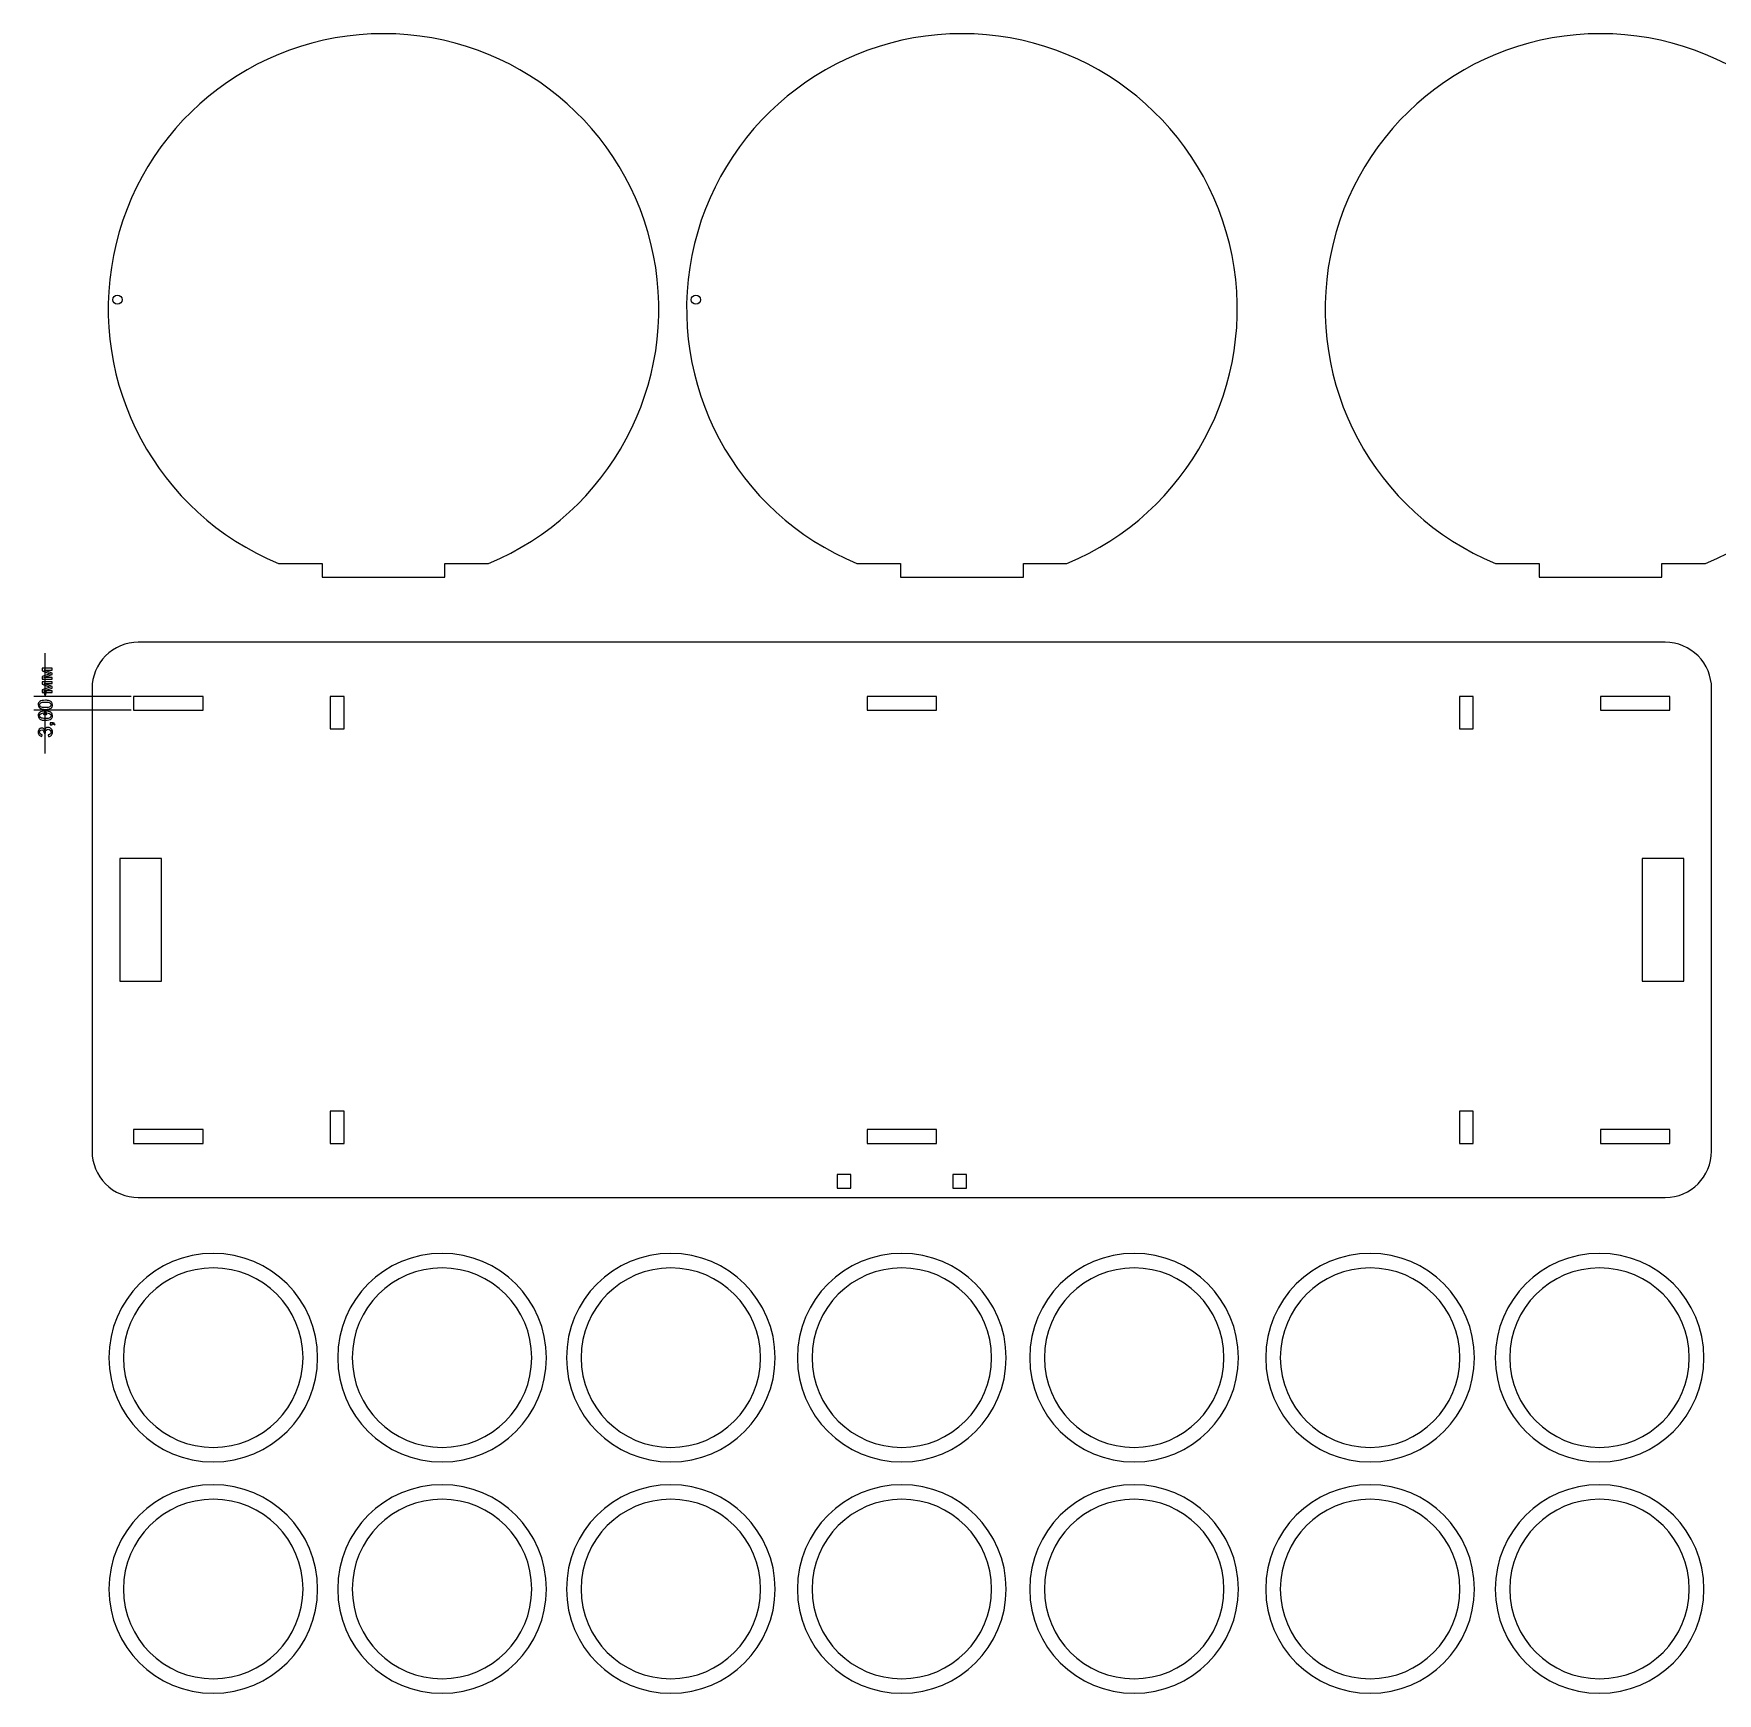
# Model space of a CAD drawing. Header units: millimetres. Extents: x -366 to 353, y -421 to 421.
# Drawn here: x -365.5 to -1.7, y 60.2 to 419 of the extents above; entities that cross this region are included whole.
import ezdxf

# ---------------------------------------------------------------- set-up
doc = ezdxf.new("R2010")
doc.units = ezdxf.units.MM
doc.header["$MEASUREMENT"] = 0
doc.layers.add('layer 1', color=7, linetype='Continuous')

msp = doc.modelspace()

# ---------------------------------------------------------------- linework, layer by layer
at = {"layer": 'layer 1', "color": 5, "lineweight": 9}
for points, knots in [([(-267.2314, 304.452), (-240.9791, 315.2866), (-226.0436, 343.1643), (-231.5664, 371.0224), (-231.5664, 371.0224), (-237.0891, 398.8805), (-261.5301, 418.9519), (-289.9304, 418.952), (-289.9304, 418.952), (-318.3306, 418.9521), (-342.7718, 398.8808), (-348.2946, 371.0227), (-348.2946, 371.0227), (-353.8175, 343.1646), (-338.8822, 315.2869), (-312.6299, 304.4521)], [0, 0, 0, 0, 0.2, 0.2, 0.2, 0.2, 0.4, 0.4, 0.4, 0.4, 0.6, 0.6, 0.6, 0.6, 1, 1, 1, 1]), ([(-142.2314, 304.452), (-115.9791, 315.2866), (-101.0436, 343.1643), (-106.5664, 371.0224), (-106.5664, 371.0224), (-112.0891, 398.8805), (-136.5301, 418.9519), (-164.9304, 418.952), (-164.9304, 418.952), (-193.3306, 418.9521), (-217.7718, 398.8808), (-223.2946, 371.0227), (-223.2946, 371.0227), (-228.8175, 343.1646), (-213.8822, 315.2869), (-187.6299, 304.4521)], [0, 0, 0, 0, 0.2, 0.2, 0.2, 0.2, 0.4, 0.4, 0.4, 0.4, 0.6, 0.6, 0.6, 0.6, 1, 1, 1, 1]), ([(-4.2314, 304.452), (22.0209, 315.2866), (36.9564, 343.1643), (31.4336, 371.0224), (31.4336, 371.0224), (25.9109, 398.8805), (1.4699, 418.9519), (-26.9304, 418.952), (-26.9304, 418.952), (-55.3306, 418.9521), (-79.7718, 398.8808), (-85.2946, 371.0227), (-85.2946, 371.0227), (-90.8175, 343.1646), (-75.8822, 315.2869), (-49.6299, 304.4521)], [0, 0, 0, 0, 0.2, 0.2, 0.2, 0.2, 0.4, 0.4, 0.4, 0.4, 0.6, 0.6, 0.6, 0.6, 1, 1, 1, 1]), ([(-346.4305, 361.452), (-346.4305, 362.0043), (-346.8782, 362.452), (-347.4305, 362.452), (-347.4305, 362.452), (-347.9828, 362.452), (-348.4305, 362.0043), (-348.4305, 361.452), (-348.4305, 361.452), (-348.4305, 360.8997), (-347.9828, 360.452), (-347.4305, 360.452), (-347.4305, 360.452), (-346.8782, 360.452), (-346.4305, 360.8997), (-346.4305, 361.452)], [0, 0, 0, 0, 0.2, 0.2, 0.2, 0.2, 0.4, 0.4, 0.4, 0.4, 0.6, 0.6, 0.6, 0.6, 1, 1, 1, 1]), ([(-221.4305, 361.452), (-221.4305, 362.0043), (-221.8782, 362.452), (-222.4305, 362.452), (-222.4305, 362.452), (-222.9828, 362.452), (-223.4305, 362.0043), (-223.4305, 361.452), (-223.4305, 361.452), (-223.4305, 360.8997), (-222.9828, 360.452), (-222.4305, 360.452), (-222.4305, 360.452), (-221.8782, 360.452), (-221.4305, 360.8997), (-221.4305, 361.452)], [0, 0, 0, 0, 0.2, 0.2, 0.2, 0.2, 0.4, 0.4, 0.4, 0.4, 0.6, 0.6, 0.6, 0.6, 1, 1, 1, 1]), ([(-342.9305, 287.4089), (-345.5827, 287.4089), (-348.1262, 286.3553), (-350.0016, 284.48), (-350.0016, 284.48), (-351.877, 282.6046), (-352.9305, 280.0611), (-352.9305, 277.4089)], [0, 0, 0, 0, 0.33333333, 0.33333333, 0.33333333, 0.33333333, 1, 1, 1, 1]), ([(-2.9305, 277.4089), (-2.9305, 280.0611), (-3.9841, 282.6046), (-5.8595, 284.48), (-5.8595, 284.48), (-7.7348, 286.3553), (-10.2784, 287.4089), (-12.9305, 287.4089)], [0, 0, 0, 0, 0.33333333, 0.33333333, 0.33333333, 0.33333333, 1, 1, 1, 1]), ([(-352.9305, 177.4089), (-352.9305, 174.7567), (-351.877, 172.2132), (-350.0016, 170.3378), (-350.0016, 170.3378), (-348.1262, 168.4625), (-345.5827, 167.4089), (-342.9305, 167.4089)], [0, 0, 0, 0, 0.33333333, 0.33333333, 0.33333333, 0.33333333, 1, 1, 1, 1]), ([(-304.1799, 132.7827), (-304.1799, 145.2357), (-314.2749, 155.3307), (-326.7278, 155.3308), (-326.7278, 155.3308), (-339.1808, 155.3308), (-349.2759, 145.2357), (-349.2759, 132.7828), (-349.2759, 132.7828), (-349.2759, 120.3299), (-339.1809, 110.2348), (-326.728, 110.2347), (-326.728, 110.2347), (-314.275, 110.2347), (-304.1799, 120.3297), (-304.1799, 132.7826)], [0, 0, 0, 0, 0.2, 0.2, 0.2, 0.2, 0.4, 0.4, 0.4, 0.4, 0.6, 0.6, 0.6, 0.6, 1, 1, 1, 1]), ([(-254.7414, 132.7827), (-254.7414, 145.2357), (-264.8365, 155.3307), (-277.2894, 155.3308), (-277.2894, 155.3308), (-289.7423, 155.3308), (-299.8374, 145.2357), (-299.8375, 132.7828), (-299.8375, 132.7828), (-299.8375, 120.3299), (-289.7424, 110.2348), (-277.2895, 110.2347), (-277.2895, 110.2347), (-264.8366, 110.2347), (-254.7415, 120.3297), (-254.7414, 132.7826)], [0, 0, 0, 0, 0.2, 0.2, 0.2, 0.2, 0.4, 0.4, 0.4, 0.4, 0.6, 0.6, 0.6, 0.6, 1, 1, 1, 1]), ([(-205.3018, 132.7827), (-205.3018, 145.2357), (-215.3968, 155.3307), (-227.8498, 155.3308), (-227.8498, 155.3308), (-240.3027, 155.3308), (-250.3978, 145.2357), (-250.3978, 132.7828), (-250.3978, 132.7828), (-250.3979, 120.3299), (-240.3028, 110.2348), (-227.8499, 110.2347), (-227.8499, 110.2347), (-215.397, 110.2347), (-205.3018, 120.3297), (-205.3018, 132.7826)], [0, 0, 0, 0, 0.2, 0.2, 0.2, 0.2, 0.4, 0.4, 0.4, 0.4, 0.6, 0.6, 0.6, 0.6, 1, 1, 1, 1]), ([(-155.3825, 132.7827), (-155.3825, 145.2357), (-165.4776, 155.3307), (-177.9305, 155.3308), (-177.9305, 155.3308), (-190.3834, 155.3308), (-200.4785, 145.2357), (-200.4785, 132.7828), (-200.4785, 132.7828), (-200.4786, 120.3299), (-190.3835, 110.2348), (-177.9306, 110.2347), (-177.9306, 110.2347), (-165.4777, 110.2347), (-155.3826, 120.3297), (-155.3825, 132.7826)], [0, 0, 0, 0, 0.2, 0.2, 0.2, 0.2, 0.4, 0.4, 0.4, 0.4, 0.6, 0.6, 0.6, 0.6, 1, 1, 1, 1]), ([(-105.1799, 132.7827), (-105.1799, 145.2357), (-115.2749, 155.3307), (-127.7278, 155.3308), (-127.7278, 155.3308), (-140.1808, 155.3308), (-150.2759, 145.2357), (-150.2759, 132.7828), (-150.2759, 132.7828), (-150.2759, 120.3299), (-140.1809, 110.2348), (-127.728, 110.2347), (-127.728, 110.2347), (-115.275, 110.2347), (-105.1799, 120.3297), (-105.1799, 132.7826)], [0, 0, 0, 0, 0.2, 0.2, 0.2, 0.2, 0.4, 0.4, 0.4, 0.4, 0.6, 0.6, 0.6, 0.6, 1, 1, 1, 1]), ([(-54.1799, 132.7827), (-54.1799, 145.2357), (-64.2749, 155.3307), (-76.7278, 155.3308), (-76.7278, 155.3308), (-89.1808, 155.3308), (-99.2759, 145.2357), (-99.2759, 132.7828), (-99.2759, 132.7828), (-99.2759, 120.3299), (-89.1809, 110.2348), (-76.728, 110.2347), (-76.728, 110.2347), (-64.275, 110.2347), (-54.1799, 120.3297), (-54.1799, 132.7826)], [0, 0, 0, 0, 0.2, 0.2, 0.2, 0.2, 0.4, 0.4, 0.4, 0.4, 0.6, 0.6, 0.6, 0.6, 1, 1, 1, 1]), ([(-4.5851, 132.7827), (-4.5851, 145.2357), (-14.6802, 155.3307), (-27.1331, 155.3308), (-27.1331, 155.3308), (-39.5861, 155.3308), (-49.6812, 145.2357), (-49.6812, 132.7828), (-49.6812, 132.7828), (-49.6812, 120.3299), (-39.5862, 110.2348), (-27.1333, 110.2347), (-27.1333, 110.2347), (-14.6803, 110.2347), (-4.5852, 120.3297), (-4.5851, 132.7826)], [0, 0, 0, 0, 0.2, 0.2, 0.2, 0.2, 0.4, 0.4, 0.4, 0.4, 0.6, 0.6, 0.6, 0.6, 1, 1, 1, 1]), ([(-307.3306, 132.7827), (-307.3306, 143.4955), (-316.0151, 152.18), (-326.7279, 152.18), (-326.7279, 152.18), (-337.4406, 152.18), (-346.1251, 143.4956), (-346.1251, 132.7828), (-346.1251, 132.7828), (-346.1251, 122.07), (-337.4407, 113.3855), (-326.728, 113.3855), (-326.728, 113.3855), (-316.0152, 113.3854), (-307.3307, 122.0698), (-307.3306, 132.7826)], [0, 0, 0, 0, 0.2, 0.2, 0.2, 0.2, 0.4, 0.4, 0.4, 0.4, 0.6, 0.6, 0.6, 0.6, 1, 1, 1, 1]), ([(-257.8922, 132.7827), (-257.8922, 143.4955), (-266.5766, 152.18), (-277.2894, 152.18), (-277.2894, 152.18), (-288.0022, 152.18), (-296.6866, 143.4956), (-296.6867, 132.7828), (-296.6867, 132.7828), (-296.6867, 122.07), (-288.0023, 113.3855), (-277.2895, 113.3855), (-277.2895, 113.3855), (-266.5767, 113.3854), (-257.8923, 122.0698), (-257.8922, 132.7826)], [0, 0, 0, 0, 0.2, 0.2, 0.2, 0.2, 0.4, 0.4, 0.4, 0.4, 0.6, 0.6, 0.6, 0.6, 1, 1, 1, 1]), ([(-208.4526, 132.7827), (-208.4526, 143.4955), (-217.137, 152.18), (-227.8498, 152.18), (-227.8498, 152.18), (-238.5626, 152.18), (-247.247, 143.4956), (-247.247, 132.7828), (-247.247, 132.7828), (-247.2471, 122.07), (-238.5627, 113.3855), (-227.8499, 113.3855), (-227.8499, 113.3855), (-217.1371, 113.3854), (-208.4526, 122.0698), (-208.4526, 132.7826)], [0, 0, 0, 0, 0.2, 0.2, 0.2, 0.2, 0.4, 0.4, 0.4, 0.4, 0.6, 0.6, 0.6, 0.6, 1, 1, 1, 1]), ([(-158.5333, 132.7827), (-158.5333, 143.4955), (-167.2177, 152.18), (-177.9305, 152.18), (-177.9305, 152.18), (-188.6433, 152.18), (-197.3277, 143.4956), (-197.3278, 132.7828), (-197.3278, 132.7828), (-197.3278, 122.07), (-188.6434, 113.3855), (-177.9306, 113.3855), (-177.9306, 113.3855), (-167.2178, 113.3854), (-158.5333, 122.0698), (-158.5333, 132.7826)], [0, 0, 0, 0, 0.2, 0.2, 0.2, 0.2, 0.4, 0.4, 0.4, 0.4, 0.6, 0.6, 0.6, 0.6, 1, 1, 1, 1]), ([(-108.3306, 132.7827), (-108.3306, 143.4955), (-117.0151, 152.18), (-127.7279, 152.18), (-127.7279, 152.18), (-138.4406, 152.18), (-147.1251, 143.4956), (-147.1251, 132.7828), (-147.1251, 132.7828), (-147.1251, 122.07), (-138.4407, 113.3855), (-127.728, 113.3855), (-127.728, 113.3855), (-117.0152, 113.3854), (-108.3307, 122.0698), (-108.3306, 132.7826)], [0, 0, 0, 0, 0.2, 0.2, 0.2, 0.2, 0.4, 0.4, 0.4, 0.4, 0.6, 0.6, 0.6, 0.6, 1, 1, 1, 1]), ([(-57.3306, 132.7827), (-57.3306, 143.4955), (-66.0151, 152.18), (-76.7279, 152.18), (-76.7279, 152.18), (-87.4406, 152.18), (-96.1251, 143.4956), (-96.1251, 132.7828), (-96.1251, 132.7828), (-96.1251, 122.07), (-87.4407, 113.3855), (-76.728, 113.3855), (-76.728, 113.3855), (-66.0152, 113.3854), (-57.3307, 122.0698), (-57.3306, 132.7826)], [0, 0, 0, 0, 0.2, 0.2, 0.2, 0.2, 0.4, 0.4, 0.4, 0.4, 0.6, 0.6, 0.6, 0.6, 1, 1, 1, 1]), ([(-7.7359, 132.7827), (-7.7359, 143.4955), (-16.4204, 152.18), (-27.1331, 152.18), (-27.1331, 152.18), (-37.8459, 152.18), (-46.5304, 143.4956), (-46.5304, 132.7828), (-46.5304, 132.7828), (-46.5304, 122.07), (-37.846, 113.3855), (-27.1332, 113.3855), (-27.1332, 113.3855), (-16.4205, 113.3854), (-7.736, 122.0698), (-7.7359, 132.7826)], [0, 0, 0, 0, 0.2, 0.2, 0.2, 0.2, 0.4, 0.4, 0.4, 0.4, 0.6, 0.6, 0.6, 0.6, 1, 1, 1, 1]), ([(-304.1799, 82.7827), (-304.1799, 95.2357), (-314.2749, 105.3307), (-326.7278, 105.3308), (-326.7278, 105.3308), (-339.1808, 105.3308), (-349.2759, 95.2357), (-349.2759, 82.7828), (-349.2759, 82.7828), (-349.2759, 70.3299), (-339.1809, 60.2348), (-326.728, 60.2347), (-326.728, 60.2347), (-314.275, 60.2347), (-304.1799, 70.3297), (-304.1799, 82.7826)], [0, 0, 0, 0, 0.2, 0.2, 0.2, 0.2, 0.4, 0.4, 0.4, 0.4, 0.6, 0.6, 0.6, 0.6, 1, 1, 1, 1]), ([(-307.3306, 82.7827), (-307.3306, 93.4955), (-316.0151, 102.18), (-326.7279, 102.18), (-326.7279, 102.18), (-337.4406, 102.18), (-346.1251, 93.4956), (-346.1251, 82.7828), (-346.1251, 82.7828), (-346.1251, 72.07), (-337.4407, 63.3855), (-326.728, 63.3855), (-326.728, 63.3855), (-316.0152, 63.3854), (-307.3307, 72.0698), (-307.3306, 82.7826)], [0, 0, 0, 0, 0.2, 0.2, 0.2, 0.2, 0.4, 0.4, 0.4, 0.4, 0.6, 0.6, 0.6, 0.6, 1, 1, 1, 1]), ([(-254.7414, 82.7827), (-254.7414, 95.2357), (-264.8365, 105.3307), (-277.2894, 105.3308), (-277.2894, 105.3308), (-289.7423, 105.3308), (-299.8374, 95.2357), (-299.8375, 82.7828), (-299.8375, 82.7828), (-299.8375, 70.3299), (-289.7424, 60.2348), (-277.2895, 60.2347), (-277.2895, 60.2347), (-264.8366, 60.2347), (-254.7415, 70.3297), (-254.7414, 82.7826)], [0, 0, 0, 0, 0.2, 0.2, 0.2, 0.2, 0.4, 0.4, 0.4, 0.4, 0.6, 0.6, 0.6, 0.6, 1, 1, 1, 1]), ([(-257.8922, 82.7827), (-257.8922, 93.4955), (-266.5766, 102.18), (-277.2894, 102.18), (-277.2894, 102.18), (-288.0022, 102.18), (-296.6866, 93.4956), (-296.6867, 82.7828), (-296.6867, 82.7828), (-296.6867, 72.07), (-288.0023, 63.3855), (-277.2895, 63.3855), (-277.2895, 63.3855), (-266.5767, 63.3854), (-257.8923, 72.0698), (-257.8922, 82.7826)], [0, 0, 0, 0, 0.2, 0.2, 0.2, 0.2, 0.4, 0.4, 0.4, 0.4, 0.6, 0.6, 0.6, 0.6, 1, 1, 1, 1]), ([(-205.3018, 82.7827), (-205.3018, 95.2357), (-215.3968, 105.3307), (-227.8498, 105.3308), (-227.8498, 105.3308), (-240.3027, 105.3308), (-250.3978, 95.2357), (-250.3978, 82.7828), (-250.3978, 82.7828), (-250.3979, 70.3299), (-240.3028, 60.2348), (-227.8499, 60.2347), (-227.8499, 60.2347), (-215.397, 60.2347), (-205.3018, 70.3297), (-205.3018, 82.7826)], [0, 0, 0, 0, 0.2, 0.2, 0.2, 0.2, 0.4, 0.4, 0.4, 0.4, 0.6, 0.6, 0.6, 0.6, 1, 1, 1, 1]), ([(-208.4526, 82.7827), (-208.4526, 93.4955), (-217.137, 102.18), (-227.8498, 102.18), (-227.8498, 102.18), (-238.5626, 102.18), (-247.247, 93.4956), (-247.247, 82.7828), (-247.247, 82.7828), (-247.2471, 72.07), (-238.5627, 63.3855), (-227.8499, 63.3855), (-227.8499, 63.3855), (-217.1371, 63.3854), (-208.4526, 72.0698), (-208.4526, 82.7826)], [0, 0, 0, 0, 0.2, 0.2, 0.2, 0.2, 0.4, 0.4, 0.4, 0.4, 0.6, 0.6, 0.6, 0.6, 1, 1, 1, 1]), ([(-155.3825, 82.7827), (-155.3825, 95.2357), (-165.4776, 105.3307), (-177.9305, 105.3308), (-177.9305, 105.3308), (-190.3834, 105.3308), (-200.4785, 95.2357), (-200.4785, 82.7828), (-200.4785, 82.7828), (-200.4786, 70.3299), (-190.3835, 60.2348), (-177.9306, 60.2347), (-177.9306, 60.2347), (-165.4777, 60.2347), (-155.3826, 70.3297), (-155.3825, 82.7826)], [0, 0, 0, 0, 0.2, 0.2, 0.2, 0.2, 0.4, 0.4, 0.4, 0.4, 0.6, 0.6, 0.6, 0.6, 1, 1, 1, 1]), ([(-158.5333, 82.7827), (-158.5333, 93.4955), (-167.2177, 102.18), (-177.9305, 102.18), (-177.9305, 102.18), (-188.6433, 102.18), (-197.3277, 93.4956), (-197.3278, 82.7828), (-197.3278, 82.7828), (-197.3278, 72.07), (-188.6434, 63.3855), (-177.9306, 63.3855), (-177.9306, 63.3855), (-167.2178, 63.3854), (-158.5333, 72.0698), (-158.5333, 82.7826)], [0, 0, 0, 0, 0.2, 0.2, 0.2, 0.2, 0.4, 0.4, 0.4, 0.4, 0.6, 0.6, 0.6, 0.6, 1, 1, 1, 1]), ([(-105.1799, 82.7827), (-105.1799, 95.2357), (-115.2749, 105.3307), (-127.7278, 105.3308), (-127.7278, 105.3308), (-140.1808, 105.3308), (-150.2759, 95.2357), (-150.2759, 82.7828), (-150.2759, 82.7828), (-150.2759, 70.3299), (-140.1809, 60.2348), (-127.728, 60.2347), (-127.728, 60.2347), (-115.275, 60.2347), (-105.1799, 70.3297), (-105.1799, 82.7826)], [0, 0, 0, 0, 0.2, 0.2, 0.2, 0.2, 0.4, 0.4, 0.4, 0.4, 0.6, 0.6, 0.6, 0.6, 1, 1, 1, 1]), ([(-108.3306, 82.7827), (-108.3306, 93.4955), (-117.0151, 102.18), (-127.7279, 102.18), (-127.7279, 102.18), (-138.4406, 102.18), (-147.1251, 93.4956), (-147.1251, 82.7828), (-147.1251, 82.7828), (-147.1251, 72.07), (-138.4407, 63.3855), (-127.728, 63.3855), (-127.728, 63.3855), (-117.0152, 63.3854), (-108.3307, 72.0698), (-108.3306, 82.7826)], [0, 0, 0, 0, 0.2, 0.2, 0.2, 0.2, 0.4, 0.4, 0.4, 0.4, 0.6, 0.6, 0.6, 0.6, 1, 1, 1, 1]), ([(-54.1799, 82.7827), (-54.1799, 95.2357), (-64.2749, 105.3307), (-76.7278, 105.3308), (-76.7278, 105.3308), (-89.1808, 105.3308), (-99.2759, 95.2357), (-99.2759, 82.7828), (-99.2759, 82.7828), (-99.2759, 70.3299), (-89.1809, 60.2348), (-76.728, 60.2347), (-76.728, 60.2347), (-64.275, 60.2347), (-54.1799, 70.3297), (-54.1799, 82.7826)], [0, 0, 0, 0, 0.2, 0.2, 0.2, 0.2, 0.4, 0.4, 0.4, 0.4, 0.6, 0.6, 0.6, 0.6, 1, 1, 1, 1]), ([(-57.3306, 82.7827), (-57.3306, 93.4955), (-66.0151, 102.18), (-76.7279, 102.18), (-76.7279, 102.18), (-87.4406, 102.18), (-96.1251, 93.4956), (-96.1251, 82.7828), (-96.1251, 82.7828), (-96.1251, 72.07), (-87.4407, 63.3855), (-76.728, 63.3855), (-76.728, 63.3855), (-66.0152, 63.3854), (-57.3307, 72.0698), (-57.3306, 82.7826)], [0, 0, 0, 0, 0.2, 0.2, 0.2, 0.2, 0.4, 0.4, 0.4, 0.4, 0.6, 0.6, 0.6, 0.6, 1, 1, 1, 1]), ([(-4.5851, 82.7827), (-4.5851, 95.2357), (-14.6802, 105.3307), (-27.1331, 105.3308), (-27.1331, 105.3308), (-39.5861, 105.3308), (-49.6812, 95.2357), (-49.6812, 82.7828), (-49.6812, 82.7828), (-49.6812, 70.3299), (-39.5862, 60.2348), (-27.1333, 60.2347), (-27.1333, 60.2347), (-14.6803, 60.2347), (-4.5852, 70.3297), (-4.5851, 82.7826)], [0, 0, 0, 0, 0.2, 0.2, 0.2, 0.2, 0.4, 0.4, 0.4, 0.4, 0.6, 0.6, 0.6, 0.6, 1, 1, 1, 1]), ([(-7.7359, 82.7827), (-7.7359, 93.4955), (-16.4204, 102.18), (-27.1331, 102.18), (-27.1331, 102.18), (-37.8459, 102.18), (-46.5304, 93.4956), (-46.5304, 82.7828), (-46.5304, 82.7828), (-46.5304, 72.07), (-37.846, 63.3855), (-27.1332, 63.3855), (-27.1332, 63.3855), (-16.4205, 63.3854), (-7.736, 72.0698), (-7.7359, 82.7826)], [0, 0, 0, 0, 0.2, 0.2, 0.2, 0.2, 0.4, 0.4, 0.4, 0.4, 0.6, 0.6, 0.6, 0.6, 1, 1, 1, 1])]:
    msp.add_open_spline(points, degree=3, knots=knots, dxfattribs=at)
for points in [[(-312.6296, 304.452), (-312.6296, 304.452), (-303.2064, 304.452), (-303.2064, 304.452)], [(-303.2064, 304.452), (-303.2064, 304.452), (-303.2064, 301.452), (-303.2064, 301.452)], [(-276.6546, 304.452), (-276.6546, 304.452), (-267.2314, 304.452), (-267.2314, 304.452)], [(-276.6546, 301.452), (-276.6546, 301.452), (-276.6546, 304.452), (-276.6546, 304.452)], [(-187.6296, 304.452), (-187.6296, 304.452), (-178.2064, 304.452), (-178.2064, 304.452)], [(-178.2064, 304.452), (-178.2064, 304.452), (-178.2064, 301.452), (-178.2064, 301.452)], [(-151.6546, 304.452), (-151.6546, 304.452), (-142.2314, 304.452), (-142.2314, 304.452)], [(-151.6546, 301.452), (-151.6546, 301.452), (-151.6546, 304.452), (-151.6546, 304.452)], [(-49.6296, 304.452), (-49.6296, 304.452), (-40.2064, 304.452), (-40.2064, 304.452)], [(-40.2064, 304.452), (-40.2064, 304.452), (-40.2064, 301.452), (-40.2064, 301.452)], [(-13.6546, 304.452), (-13.6546, 304.452), (-4.2314, 304.452), (-4.2314, 304.452)], [(-13.6546, 301.452), (-13.6546, 301.452), (-13.6546, 304.452), (-13.6546, 304.452)], [(-303.2064, 301.452), (-303.2064, 301.452), (-276.6546, 301.452), (-276.6546, 301.452)], [(-178.2064, 301.452), (-178.2064, 301.452), (-151.6546, 301.452), (-151.6546, 301.452)], [(-40.2064, 301.452), (-40.2064, 301.452), (-13.6546, 301.452), (-13.6546, 301.452)], [(-12.9305, 287.4089), (-12.9305, 287.4089), (-342.9305, 287.4089), (-342.9305, 287.4089)], [(-352.9305, 277.4089), (-352.9305, 277.4089), (-352.9305, 177.4089), (-352.9305, 177.4089)], [(-2.9305, 177.4089), (-2.9305, 177.4089), (-2.9305, 277.4089), (-2.9305, 277.4089)], [(-343.9305, 275.7203), (-343.9305, 275.7203), (-343.9305, 272.7203), (-343.9305, 272.7203)], [(-328.9305, 275.7203), (-328.9305, 275.7203), (-343.9305, 275.7203), (-343.9305, 275.7203)], [(-328.9305, 272.7203), (-328.9305, 272.7203), (-328.9305, 275.7203), (-328.9305, 275.7203)], [(-298.4305, 275.7203), (-298.4305, 275.7203), (-301.4305, 275.7203), (-301.4305, 275.7203)], [(-301.4305, 275.7203), (-301.4305, 275.7203), (-301.4305, 268.7203), (-301.4305, 268.7203)], [(-298.4305, 268.7203), (-298.4305, 268.7203), (-298.4305, 275.7203), (-298.4305, 275.7203)], [(-170.4305, 275.7203), (-170.4305, 275.7203), (-185.4305, 275.7203), (-185.4305, 275.7203)], [(-185.4305, 275.7203), (-185.4305, 275.7203), (-185.4305, 272.7203), (-185.4305, 272.7203)], [(-170.4305, 272.7203), (-170.4305, 272.7203), (-170.4305, 275.7203), (-170.4305, 275.7203)], [(-57.4305, 275.7203), (-57.4305, 275.7203), (-57.4305, 268.7203), (-57.4305, 268.7203)], [(-54.4305, 275.7203), (-54.4305, 275.7203), (-57.4305, 275.7203), (-57.4305, 275.7203)], [(-54.4305, 268.7203), (-54.4305, 268.7203), (-54.4305, 275.7203), (-54.4305, 275.7203)], [(-11.9305, 275.7203), (-11.9305, 275.7203), (-26.9305, 275.7203), (-26.9305, 275.7203)], [(-26.9305, 275.7203), (-26.9305, 275.7203), (-26.9305, 272.7203), (-26.9305, 272.7203)], [(-11.9305, 272.7203), (-11.9305, 272.7203), (-11.9305, 275.7203), (-11.9305, 275.7203)], [(-343.9305, 272.7203), (-343.9305, 272.7203), (-328.9305, 272.7203), (-328.9305, 272.7203)], [(-185.4305, 272.7203), (-185.4305, 272.7203), (-170.4305, 272.7203), (-170.4305, 272.7203)], [(-26.9305, 272.7203), (-26.9305, 272.7203), (-11.9305, 272.7203), (-11.9305, 272.7203)], [(-301.4305, 268.7203), (-301.4305, 268.7203), (-298.4305, 268.7203), (-298.4305, 268.7203)], [(-57.4305, 268.7203), (-57.4305, 268.7203), (-54.4305, 268.7203), (-54.4305, 268.7203)], [(-337.9305, 240.6848), (-337.9305, 240.6848), (-346.9305, 240.6848), (-346.9305, 240.6848)], [(-346.9305, 240.6848), (-346.9305, 240.6848), (-346.9305, 214.133), (-346.9305, 214.133)], [(-337.9305, 214.133), (-337.9305, 214.133), (-337.9305, 240.6848), (-337.9305, 240.6848)], [(-17.9305, 240.6848), (-17.9305, 240.6848), (-17.9305, 214.133), (-17.9305, 214.133)], [(-8.9305, 240.6848), (-8.9305, 240.6848), (-17.9305, 240.6848), (-17.9305, 240.6848)], [(-8.9305, 214.133), (-8.9305, 214.133), (-8.9305, 240.6848), (-8.9305, 240.6848)], [(-346.9305, 214.133), (-346.9305, 214.133), (-337.9305, 214.133), (-337.9305, 214.133)], [(-17.9305, 214.133), (-17.9305, 214.133), (-8.9305, 214.133), (-8.9305, 214.133)], [(-301.4305, 186.0975), (-301.4305, 186.0975), (-301.4305, 179.0975), (-301.4305, 179.0975)], [(-298.4305, 186.0975), (-298.4305, 186.0975), (-301.4305, 186.0975), (-301.4305, 186.0975)], [(-298.4305, 179.0975), (-298.4305, 179.0975), (-298.4305, 186.0975), (-298.4305, 186.0975)], [(-54.4305, 186.0975), (-54.4305, 186.0975), (-57.4305, 186.0975), (-57.4305, 186.0975)], [(-57.4305, 186.0975), (-57.4305, 186.0975), (-57.4305, 179.0975), (-57.4305, 179.0975)], [(-54.4305, 179.0975), (-54.4305, 179.0975), (-54.4305, 186.0975), (-54.4305, 186.0975)], [(-328.9305, 182.0975), (-328.9305, 182.0975), (-343.9305, 182.0975), (-343.9305, 182.0975)], [(-343.9305, 182.0975), (-343.9305, 182.0975), (-343.9305, 179.0975), (-343.9305, 179.0975)], [(-328.9305, 179.0975), (-328.9305, 179.0975), (-328.9305, 182.0975), (-328.9305, 182.0975)], [(-170.4305, 182.0975), (-170.4305, 182.0975), (-185.4305, 182.0975), (-185.4305, 182.0975)], [(-185.4305, 182.0975), (-185.4305, 182.0975), (-185.4305, 179.0975), (-185.4305, 179.0975)], [(-170.4305, 179.0975), (-170.4305, 179.0975), (-170.4305, 182.0975), (-170.4305, 182.0975)], [(-26.9305, 182.0975), (-26.9305, 182.0975), (-26.9305, 179.0975), (-26.9305, 179.0975)], [(-11.9305, 182.0975), (-11.9305, 182.0975), (-26.9305, 182.0975), (-26.9305, 182.0975)], [(-11.9305, 179.0975), (-11.9305, 179.0975), (-11.9305, 182.0975), (-11.9305, 182.0975)], [(-343.9305, 179.0975), (-343.9305, 179.0975), (-328.9305, 179.0975), (-328.9305, 179.0975)], [(-301.4305, 179.0975), (-301.4305, 179.0975), (-298.4305, 179.0975), (-298.4305, 179.0975)], [(-185.4305, 179.0975), (-185.4305, 179.0975), (-170.4305, 179.0975), (-170.4305, 179.0975)], [(-57.4305, 179.0975), (-57.4305, 179.0975), (-54.4305, 179.0975), (-54.4305, 179.0975)], [(-26.9305, 179.0975), (-26.9305, 179.0975), (-11.9305, 179.0975), (-11.9305, 179.0975)], [(-12.9305, 167.4089), (-7.4077, 167.4089), (-2.9306, 171.886), (-2.9305, 177.4088)], [(-191.9305, 172.4089), (-191.9305, 172.4089), (-191.9305, 169.4089), (-191.9305, 169.4089)], [(-188.9305, 172.4089), (-188.9305, 172.4089), (-191.9305, 172.4089), (-191.9305, 172.4089)], [(-188.9305, 169.4089), (-188.9305, 169.4089), (-188.9305, 172.4089), (-188.9305, 172.4089)], [(-163.9305, 172.4089), (-163.9305, 172.4089), (-166.9305, 172.4089), (-166.9305, 172.4089)], [(-166.9305, 172.4089), (-166.9305, 172.4089), (-166.9305, 169.4089), (-166.9305, 169.4089)], [(-163.9305, 169.4089), (-163.9305, 169.4089), (-163.9305, 172.4089), (-163.9305, 172.4089)], [(-342.9305, 167.4089), (-342.9305, 167.4089), (-12.9305, 167.4089), (-12.9305, 167.4089)], [(-191.9305, 169.4089), (-191.9305, 169.4089), (-188.9305, 169.4089), (-188.9305, 169.4089)], [(-166.9305, 169.4089), (-166.9305, 169.4089), (-163.9305, 169.4089), (-163.9305, 169.4089)]]:
    msp.add_open_spline(points, degree=3, dxfattribs=at)
at = {"layer": 'layer 1', "color": 155, "lineweight": 9}
for points in [[(-363.0384, 275.7203), (-363.0384, 275.7203), (-363.0384, 285.053), (-363.0384, 285.053)], [(-344.504, 275.7203), (-344.504, 275.7203), (-365.5384, 275.7203), (-365.5384, 275.7203)], [(-344.504, 272.7203), (-344.504, 272.7203), (-365.5384, 272.7203), (-365.5384, 272.7203)], [(-363.0384, 263.3876), (-363.0384, 263.3876), (-363.0384, 272.7203), (-363.0384, 272.7203)]]:
    msp.add_open_spline(points, degree=3, dxfattribs=at)
at = {"layer": 'layer 1', "color": 155}
for points, knots in [([(-363.7137, 279.4541), (-363.7137, 279.4541), (-363.7137, 280.027), (-363.7137, 280.027), (-363.7137, 280.027), (-363.7137, 280.027), (-361.9555, 280.6077), (-361.9555, 280.6077), (-361.9555, 280.6077), (-361.9555, 280.6077), (-363.7137, 281.2504), (-363.7137, 281.2504), (-363.7137, 281.2504), (-363.7137, 281.2504), (-363.7137, 281.7824), (-363.7137, 281.7824), (-363.7137, 281.7824), (-363.7137, 281.7824), (-361.5166, 281.7824), (-361.5166, 281.7824), (-361.5166, 281.7824), (-361.5166, 281.7824), (-361.5166, 281.4099), (-361.5166, 281.4099), (-361.5166, 281.4099), (-361.5166, 281.4099), (-363.2854, 281.4099), (-363.2854, 281.4099), (-363.2854, 281.4099), (-363.2854, 281.4099), (-361.5166, 280.7629), (-361.5166, 280.7629), (-361.5166, 280.7629), (-361.5166, 280.7629), (-361.5166, 280.4299), (-361.5166, 280.4299), (-361.5166, 280.4299), (-361.5166, 280.4299), (-363.3701, 279.8182), (-363.3701, 279.8182), (-363.3701, 279.8182), (-363.3701, 279.8182), (-361.5166, 279.8182), (-361.5166, 279.8182), (-361.5166, 279.8182), (-361.5166, 279.8182), (-361.5166, 279.4541), (-361.5166, 279.4541), (-361.5166, 279.4541), (-361.5166, 279.4541), (-363.7137, 279.4541), (-363.7137, 279.4541)], [0, 0, 0, 0, 0.07142857, 0.07142857, 0.07142857, 0.07142857, 0.14285714, 0.14285714, 0.14285714, 0.14285714, 0.21428571, 0.21428571, 0.21428571, 0.21428571, 0.28571429, 0.28571429, 0.28571429, 0.28571429, 0.35714286, 0.35714286, 0.35714286, 0.35714286, 0.42857143, 0.42857143, 0.42857143, 0.42857143, 0.5, 0.5, 0.5, 0.5, 0.57142857, 0.57142857, 0.57142857, 0.57142857, 0.64285714, 0.64285714, 0.64285714, 0.64285714, 0.71428571, 0.71428571, 0.71428571, 0.71428571, 0.78571429, 0.78571429, 0.78571429, 0.78571429, 0.85714286, 0.85714286, 0.85714286, 0.85714286, 1, 1, 1, 1]), ([(-363.7137, 276.5437), (-363.7137, 276.5437), (-363.7137, 277.1166), (-363.7137, 277.1166), (-363.7137, 277.1166), (-363.7137, 277.1166), (-361.9555, 277.6973), (-361.9555, 277.6973), (-361.9555, 277.6973), (-361.9555, 277.6973), (-363.7137, 278.34), (-363.7137, 278.34), (-363.7137, 278.34), (-363.7137, 278.34), (-363.7137, 278.872), (-363.7137, 278.872), (-363.7137, 278.872), (-363.7137, 278.872), (-361.5166, 278.872), (-361.5166, 278.872), (-361.5166, 278.872), (-361.5166, 278.872), (-361.5166, 278.4995), (-361.5166, 278.4995), (-361.5166, 278.4995), (-361.5166, 278.4995), (-363.2854, 278.4995), (-363.2854, 278.4995), (-363.2854, 278.4995), (-363.2854, 278.4995), (-361.5166, 277.8525), (-361.5166, 277.8525), (-361.5166, 277.8525), (-361.5166, 277.8525), (-361.5166, 277.5195), (-361.5166, 277.5195), (-361.5166, 277.5195), (-361.5166, 277.5195), (-363.3701, 276.9078), (-363.3701, 276.9078), (-363.3701, 276.9078), (-363.3701, 276.9078), (-361.5166, 276.9078), (-361.5166, 276.9078), (-361.5166, 276.9078), (-361.5166, 276.9078), (-361.5166, 276.5437), (-361.5166, 276.5437), (-361.5166, 276.5437), (-361.5166, 276.5437), (-363.7137, 276.5437), (-363.7137, 276.5437)], [0, 0, 0, 0, 0.07142857, 0.07142857, 0.07142857, 0.07142857, 0.14285714, 0.14285714, 0.14285714, 0.14285714, 0.21428571, 0.21428571, 0.21428571, 0.21428571, 0.28571429, 0.28571429, 0.28571429, 0.28571429, 0.35714286, 0.35714286, 0.35714286, 0.35714286, 0.42857143, 0.42857143, 0.42857143, 0.42857143, 0.5, 0.5, 0.5, 0.5, 0.57142857, 0.57142857, 0.57142857, 0.57142857, 0.64285714, 0.64285714, 0.64285714, 0.64285714, 0.71428571, 0.71428571, 0.71428571, 0.71428571, 0.78571429, 0.78571429, 0.78571429, 0.78571429, 0.85714286, 0.85714286, 0.85714286, 0.85714286, 1, 1, 1, 1]), ([(-363.0124, 272.8988), (-363.3701, 272.8988), (-363.6594, 272.9355), (-363.8781, 273.0089), (-363.8781, 273.0089), (-364.0975, 273.0829), (-364.2661, 273.1923), (-364.384, 273.3377), (-364.384, 273.3377), (-364.5018, 273.4823), (-364.5603, 273.665), (-364.5603, 273.8852), (-364.5603, 273.8852), (-364.5603, 274.0474), (-364.5279, 274.19), (-364.4623, 274.3134), (-364.4623, 274.3134), (-364.3967, 274.4362), (-364.3021, 274.5378), (-364.1786, 274.6168), (-364.1786, 274.6168), (-364.0559, 274.6958), (-363.9056, 274.7579), (-363.7285, 274.8031), (-363.7285, 274.8031), (-363.5514, 274.8489), (-363.3122, 274.8715), (-363.0124, 274.8715), (-363.0124, 274.8715), (-362.6568, 274.8715), (-362.3689, 274.8348), (-362.1502, 274.7622), (-362.1502, 274.7622), (-361.9308, 274.6895), (-361.7621, 274.5801), (-361.6436, 274.4348), (-361.6436, 274.4348), (-361.5251, 274.2901), (-361.4658, 274.1067), (-361.4658, 273.8852), (-361.4658, 273.8852), (-361.4658, 273.5938), (-361.5695, 273.3645), (-361.7777, 273.198), (-361.7777, 273.198), (-362.0317, 272.9983), (-362.443, 272.8988), (-363.0124, 272.8988)], [0, 0, 0, 0, 0.07692308, 0.07692308, 0.07692308, 0.07692308, 0.15384615, 0.15384615, 0.15384615, 0.15384615, 0.23076923, 0.23076923, 0.23076923, 0.23076923, 0.30769231, 0.30769231, 0.30769231, 0.30769231, 0.38461538, 0.38461538, 0.38461538, 0.38461538, 0.46153846, 0.46153846, 0.46153846, 0.46153846, 0.53846154, 0.53846154, 0.53846154, 0.53846154, 0.61538462, 0.61538462, 0.61538462, 0.61538462, 0.69230769, 0.69230769, 0.69230769, 0.69230769, 0.76923077, 0.76923077, 0.76923077, 0.76923077, 0.84615385, 0.84615385, 0.84615385, 0.84615385, 1, 1, 1, 1]), ([(-363.011, 273.2798), (-362.5121, 273.2798), (-362.1805, 273.3377), (-362.0168, 273.4541), (-362.0168, 273.4541), (-361.8524, 273.5705), (-361.7706, 273.7144), (-361.7706, 273.8852), (-361.7706, 273.8852), (-361.7706, 274.0559), (-361.8531, 274.1998), (-362.0175, 274.3162), (-362.0175, 274.3162), (-362.1826, 274.4327), (-362.5135, 274.4905), (-363.011, 274.4905), (-363.011, 274.4905), (-363.5098, 274.4905), (-363.8414, 274.4327), (-364.0051, 274.3162), (-364.0051, 274.3162), (-364.1695, 274.2005), (-364.2513, 274.0552), (-364.2513, 273.8809), (-364.2513, 273.8809), (-364.2513, 273.7102), (-364.1786, 273.5733), (-364.034, 273.471), (-364.034, 273.471), (-363.8499, 273.3433), (-363.5084, 273.2798), (-363.011, 273.2798)], [0, 0, 0, 0, 0.11111111, 0.11111111, 0.11111111, 0.11111111, 0.22222222, 0.22222222, 0.22222222, 0.22222222, 0.33333333, 0.33333333, 0.33333333, 0.33333333, 0.44444444, 0.44444444, 0.44444444, 0.44444444, 0.55555556, 0.55555556, 0.55555556, 0.55555556, 0.66666667, 0.66666667, 0.66666667, 0.66666667, 0.77777778, 0.77777778, 0.77777778, 0.77777778, 1, 1, 1, 1]), ([(-363.0124, 270.5444), (-363.3701, 270.5444), (-363.6594, 270.5811), (-363.8781, 270.6545), (-363.8781, 270.6545), (-364.0975, 270.7285), (-364.2661, 270.8379), (-364.384, 270.9833), (-364.384, 270.9833), (-364.5018, 271.1279), (-364.5603, 271.3106), (-364.5603, 271.5308), (-364.5603, 271.5308), (-364.5603, 271.693), (-364.5279, 271.8356), (-364.4623, 271.959), (-364.4623, 271.959), (-364.3967, 272.0818), (-364.3021, 272.1834), (-364.1786, 272.2624), (-364.1786, 272.2624), (-364.0559, 272.3414), (-363.9056, 272.4035), (-363.7285, 272.4487), (-363.7285, 272.4487), (-363.5514, 272.4945), (-363.3122, 272.5171), (-363.0124, 272.5171), (-363.0124, 272.5171), (-362.6568, 272.5171), (-362.3689, 272.4804), (-362.1502, 272.4078), (-362.1502, 272.4078), (-361.9308, 272.3351), (-361.7621, 272.2257), (-361.6436, 272.0804), (-361.6436, 272.0804), (-361.5251, 271.9357), (-361.4658, 271.7523), (-361.4658, 271.5308), (-361.4658, 271.5308), (-361.4658, 271.2394), (-361.5695, 271.0101), (-361.7777, 270.8436), (-361.7777, 270.8436), (-362.0317, 270.6439), (-362.443, 270.5444), (-363.0124, 270.5444)], [0, 0, 0, 0, 0.07692308, 0.07692308, 0.07692308, 0.07692308, 0.15384615, 0.15384615, 0.15384615, 0.15384615, 0.23076923, 0.23076923, 0.23076923, 0.23076923, 0.30769231, 0.30769231, 0.30769231, 0.30769231, 0.38461538, 0.38461538, 0.38461538, 0.38461538, 0.46153846, 0.46153846, 0.46153846, 0.46153846, 0.53846154, 0.53846154, 0.53846154, 0.53846154, 0.61538462, 0.61538462, 0.61538462, 0.61538462, 0.69230769, 0.69230769, 0.69230769, 0.69230769, 0.76923077, 0.76923077, 0.76923077, 0.76923077, 0.84615385, 0.84615385, 0.84615385, 0.84615385, 1, 1, 1, 1]), ([(-363.011, 270.9254), (-362.5121, 270.9254), (-362.1805, 270.9833), (-362.0168, 271.0997), (-362.0168, 271.0997), (-361.8524, 271.2161), (-361.7706, 271.36), (-361.7706, 271.5308), (-361.7706, 271.5308), (-361.7706, 271.7015), (-361.8531, 271.8454), (-362.0175, 271.9618), (-362.0175, 271.9618), (-362.1826, 272.0783), (-362.5135, 272.1361), (-363.011, 272.1361), (-363.011, 272.1361), (-363.5098, 272.1361), (-363.8414, 272.0783), (-364.0051, 271.9618), (-364.0051, 271.9618), (-364.1695, 271.8461), (-364.2513, 271.7008), (-364.2513, 271.5265), (-364.2513, 271.5265), (-364.2513, 271.3558), (-364.1786, 271.2189), (-364.034, 271.1166), (-364.034, 271.1166), (-363.8499, 270.9889), (-363.5084, 270.9254), (-363.011, 270.9254)], [0, 0, 0, 0, 0.11111111, 0.11111111, 0.11111111, 0.11111111, 0.22222222, 0.22222222, 0.22222222, 0.22222222, 0.33333333, 0.33333333, 0.33333333, 0.33333333, 0.44444444, 0.44444444, 0.44444444, 0.44444444, 0.55555556, 0.55555556, 0.55555556, 0.55555556, 0.66666667, 0.66666667, 0.66666667, 0.66666667, 0.77777778, 0.77777778, 0.77777778, 0.77777778, 1, 1, 1, 1]), ([(-361.5166, 269.5672), (-361.5166, 269.5672), (-361.9399, 269.5672), (-361.9399, 269.5672), (-361.9399, 269.5672), (-361.9399, 269.5672), (-361.9399, 269.9905), (-361.9399, 269.9905), (-361.9399, 269.9905), (-361.9399, 269.9905), (-361.5166, 269.9905), (-361.5166, 269.9905), (-361.5166, 269.9905), (-361.3607, 269.9905), (-361.2344, 269.963), (-361.1384, 269.9072), (-361.1384, 269.9072), (-361.0425, 269.8522), (-360.9677, 269.764), (-360.9155, 269.6434), (-360.9155, 269.6434), (-360.9155, 269.6434), (-361.0763, 269.5418), (-361.0763, 269.5418), (-361.0763, 269.5418), (-361.1109, 269.6208), (-361.1617, 269.6786), (-361.228, 269.7153), (-361.228, 269.7153), (-361.2951, 269.7527), (-361.391, 269.7739), (-361.5166, 269.7781), (-361.5166, 269.7781), (-361.5166, 269.7781), (-361.5166, 269.5672), (-361.5166, 269.5672)], [0, 0, 0, 0, 0.1, 0.1, 0.1, 0.1, 0.2, 0.2, 0.2, 0.2, 0.3, 0.3, 0.3, 0.3, 0.4, 0.4, 0.4, 0.4, 0.5, 0.5, 0.5, 0.5, 0.6, 0.6, 0.6, 0.6, 0.7, 0.7, 0.7, 0.7, 0.8, 0.8, 0.8, 0.8, 1, 1, 1, 1]), ([(-362.3209, 267.0138), (-362.3209, 267.0138), (-362.3717, 267.3863), (-362.3717, 267.3863), (-362.3717, 267.3863), (-362.1601, 267.4294), (-362.0077, 267.5013), (-361.9145, 267.6036), (-361.9145, 267.6036), (-361.8214, 267.7059), (-361.7748, 267.8315), (-361.7748, 267.9804), (-361.7748, 267.9804), (-361.7748, 268.1568), (-361.8355, 268.3057), (-361.9569, 268.4256), (-361.9569, 268.4256), (-362.0782, 268.5455), (-362.2285, 268.6055), (-362.4077, 268.6055), (-362.4077, 268.6055), (-362.5785, 268.6055), (-362.7196, 268.5498), (-362.831, 268.4376), (-362.831, 268.4376), (-362.9418, 268.3261), (-362.9975, 268.1843), (-362.9975, 268.0114), (-362.9975, 268.0114), (-362.9975, 267.9409), (-362.9834, 267.8534), (-362.9559, 267.7483), (-362.9559, 267.7483), (-362.9559, 267.7483), (-363.2819, 267.7899), (-363.2819, 267.7899), (-363.2819, 267.7899), (-363.2791, 267.8146), (-363.2777, 267.8351), (-363.2777, 267.8499), (-363.2777, 267.8499), (-363.2777, 268.0093), (-363.3193, 268.1519), (-363.4018, 268.2796), (-363.4018, 268.2796), (-363.4844, 268.4066), (-363.6114, 268.4701), (-363.7828, 268.4701), (-363.7828, 268.4701), (-363.919, 268.4701), (-364.0319, 268.4235), (-364.1215, 268.3311), (-364.1215, 268.3311), (-364.2111, 268.2386), (-364.2555, 268.1194), (-364.2555, 267.9733), (-364.2555, 267.9733), (-364.2555, 267.828), (-364.2097, 267.7074), (-364.118, 267.6107), (-364.118, 267.6107), (-364.0262, 267.514), (-363.8887, 267.4519), (-363.7052, 267.4244), (-363.7052, 267.4244), (-363.7052, 267.4244), (-363.7729, 267.0519), (-363.7729, 267.0519), (-363.7729, 267.0519), (-364.0227, 267.0978), (-364.2167, 267.2008), (-364.3543, 267.3623), (-364.3543, 267.3623), (-364.4919, 267.5232), (-364.5603, 267.7243), (-364.5603, 267.9642), (-364.5603, 267.9642), (-364.5603, 268.1293), (-364.5251, 268.2817), (-364.4538, 268.4207), (-364.4538, 268.4207), (-364.3832, 268.5604), (-364.2866, 268.6669), (-364.1645, 268.7403), (-364.1645, 268.7403), (-364.0418, 268.8144), (-363.9119, 268.8511), (-363.7744, 268.8511), (-363.7744, 268.8511), (-363.6438, 268.8511), (-363.5253, 268.8158), (-363.4181, 268.7459), (-363.4181, 268.7459), (-363.3108, 268.6754), (-363.2254, 268.5709), (-363.1619, 268.4334), (-363.1619, 268.4334), (-363.121, 268.6126), (-363.0349, 268.7516), (-362.9044, 268.8511), (-362.9044, 268.8511), (-362.7746, 268.9498), (-362.6109, 268.9992), (-362.4155, 268.9992), (-362.4155, 268.9992), (-362.1509, 268.9992), (-361.9258, 268.9026), (-361.7417, 268.7099), (-361.7417, 268.7099), (-361.5575, 268.5166), (-361.4658, 268.2725), (-361.4658, 267.9776), (-361.4658, 267.9776), (-361.4658, 267.7116), (-361.5448, 267.4908), (-361.7036, 267.3151), (-361.7036, 267.3151), (-361.8623, 267.1387), (-362.0683, 267.0385), (-362.3209, 267.0138)], [0, 0, 0, 0, 0.03225806, 0.03225806, 0.03225806, 0.03225806, 0.06451613, 0.06451613, 0.06451613, 0.06451613, 0.09677419, 0.09677419, 0.09677419, 0.09677419, 0.12903226, 0.12903226, 0.12903226, 0.12903226, 0.16129032, 0.16129032, 0.16129032, 0.16129032, 0.19354839, 0.19354839, 0.19354839, 0.19354839, 0.22580645, 0.22580645, 0.22580645, 0.22580645, 0.25806452, 0.25806452, 0.25806452, 0.25806452, 0.29032258, 0.29032258, 0.29032258, 0.29032258, 0.32258065, 0.32258065, 0.32258065, 0.32258065, 0.35483871, 0.35483871, 0.35483871, 0.35483871, 0.38709677, 0.38709677, 0.38709677, 0.38709677, 0.41935484, 0.41935484, 0.41935484, 0.41935484, 0.4516129, 0.4516129, 0.4516129, 0.4516129, 0.48387097, 0.48387097, 0.48387097, 0.48387097, 0.51612903, 0.51612903, 0.51612903, 0.51612903, 0.5483871, 0.5483871, 0.5483871, 0.5483871, 0.58064516, 0.58064516, 0.58064516, 0.58064516, 0.61290323, 0.61290323, 0.61290323, 0.61290323, 0.64516129, 0.64516129, 0.64516129, 0.64516129, 0.67741935, 0.67741935, 0.67741935, 0.67741935, 0.70967742, 0.70967742, 0.70967742, 0.70967742, 0.74193548, 0.74193548, 0.74193548, 0.74193548, 0.77419355, 0.77419355, 0.77419355, 0.77419355, 0.80645161, 0.80645161, 0.80645161, 0.80645161, 0.83870968, 0.83870968, 0.83870968, 0.83870968, 0.87096774, 0.87096774, 0.87096774, 0.87096774, 0.90322581, 0.90322581, 0.90322581, 0.90322581, 0.93548387, 0.93548387, 0.93548387, 0.93548387, 1, 1, 1, 1])]:
    msp.add_open_spline(points, degree=3, knots=knots, dxfattribs=at)
at = {"layer": 'layer 1', "color": 155, "lineweight": 9}
for points in [[(-362.7661, 276.7362), (-362.7661, 276.7362), (-363.0384, 275.7203), (-363.0384, 275.7203), (-363.0384, 275.7203), (-363.0384, 275.7203), (-363.3106, 276.7362), (-363.3106, 276.7362), (-363.3106, 276.7362), (-363.3106, 276.7362), (-362.7661, 276.7362), (-362.7661, 276.7362)], [(-362.7661, 271.7043), (-362.7661, 271.7043), (-363.0384, 272.7203), (-363.0384, 272.7203), (-363.0384, 272.7203), (-363.0384, 272.7203), (-363.3106, 271.7043), (-363.3106, 271.7043), (-363.3106, 271.7043), (-363.3106, 271.7043), (-362.7661, 271.7043), (-362.7661, 271.7043)]]:
    msp.add_open_spline(points, degree=3, knots=[0, 0, 0, 0, 0.25, 0.25, 0.25, 0.25, 0.5, 0.5, 0.5, 0.5, 1, 1, 1, 1], dxfattribs=at)

doc.saveas('drawing.dxf')
